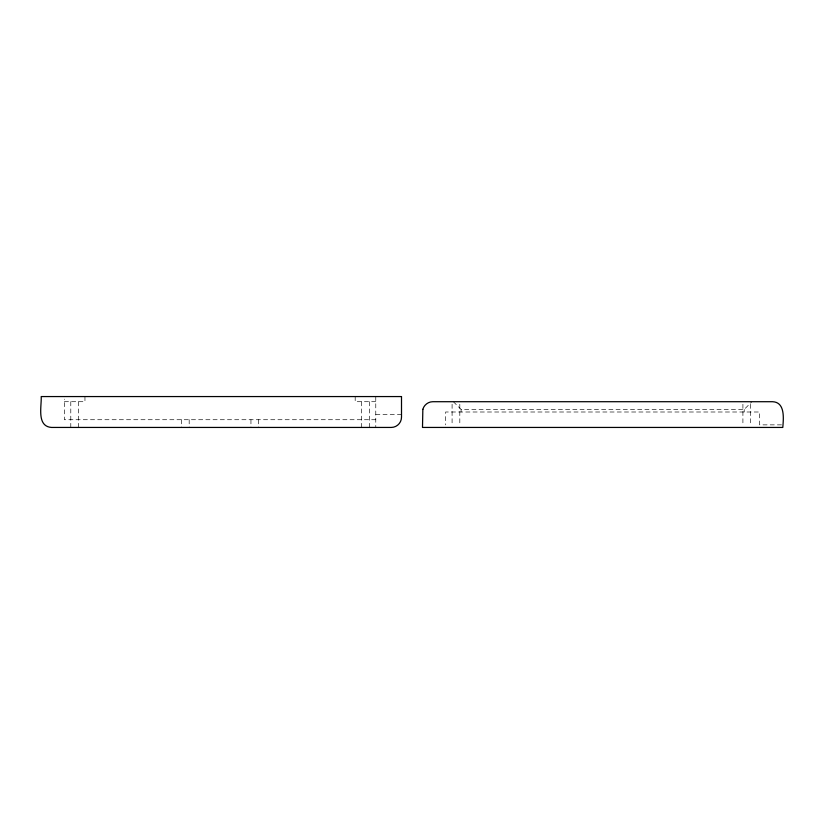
<?xml version="1.0" encoding="UTF-8"?>
<svg xmlns="http://www.w3.org/2000/svg" width="824" height="824" viewBox="0 0 824 824"><rect width="100%" height="100%" fill="white"/><g stroke="black" fill="none" stroke-linecap="round" stroke-linejoin="round"><path stroke-width="0.62" stroke-dasharray="4.12 3.09" d="M453.375 401.71L461.1 409.425L744.196 409.425L751.921 401.71M64.365 401.71L84.954 401.71L84.954 396.56M375.775 401.71L355.185 401.71L355.185 396.56M375.775 414.575L401.504 414.575M375.775 419.725L64.365 419.725L64.365 399.135M781.513 424.865L759.635 424.865L759.635 412L445.65 412L445.65 424.865M750.633 404.275L750.633 424.865M744.196 409.425L744.196 412M742.908 404.275L742.908 424.865M461.1 409.425L461.1 412M459.813 404.275L459.813 424.865M452.088 404.275L452.088 424.865M375.775 396.56L375.775 427.44M369.337 401.71L369.337 427.44M361.612 401.71L361.612 427.44M258.674 419.725L258.674 427.44M250.949 419.725L250.949 427.44M189.18 419.725L189.18 427.44M181.465 419.725L181.465 427.44M78.517 401.71L78.517 427.44M70.792 401.71L70.792 427.44"/><path stroke-width="1.24" d="M422.846 409.332L422.496 427.44L782.8 427.44C783.459 418.819 785.426 402.163 772.51 401.71L432.785 401.71C428.233 401.731 424.041 404.945 422.846 409.332M401.504 396.56L41.2 396.56C41.756 406.057 36.369 426.338 51.49 427.44L391.215 427.44A10.29 10.29 0 0 0 401.504 417.15L401.504 396.56"/></g></svg>
